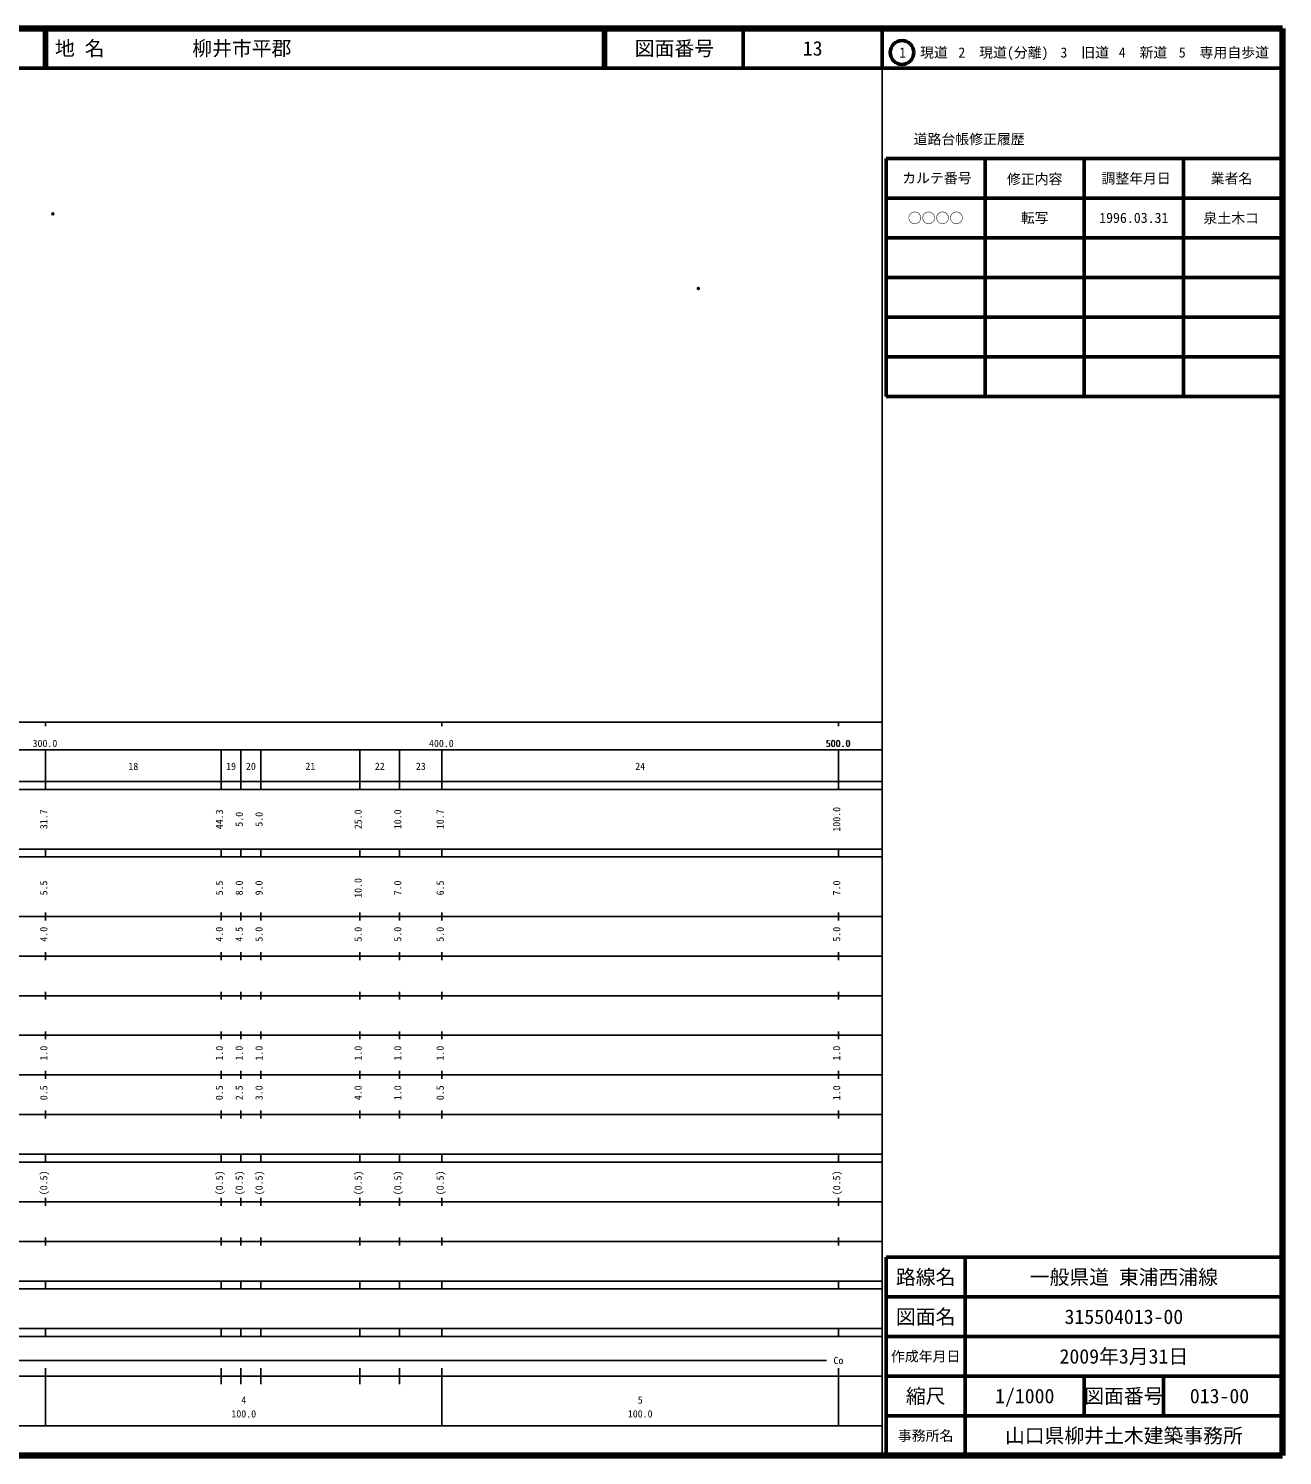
# Model space of a CAD drawing. Units: millimetres on the paper. Extents: x 40 to 680, y 20 to 380.
# Drawn here: x 363.7 to 680, y 20 to 380 of the extents above; entities that cross this region are included whole.
import ezdxf
from ezdxf.enums import TextEntityAlignment as Align

# ---------------------------------------------------------------- set-up
doc = ezdxf.new("R2010")
doc.units = ezdxf.units.MM
doc.header["$PDMODE"] = 32
doc.header["$PDSIZE"] = 0.5
doc.layers.add('M-OTRS', color=6, linetype='Continuous')
doc.layers.add('M-TTL-TXT', color=7, linetype='Continuous')
for name, color, linetype, lineweight in [('M-TTL', 2, 'Continuous', 140), ('M-TTL-BAND', 7, 'Continuous', 25), ('M-TTL-FRAM', 2, 'Continuous', 50), ('M-TTL-LINE', 7, 'Continuous', 50)]:
    doc.layers.add(name, color=color, linetype=linetype, lineweight=lineweight)
doc.styles.add('ＭＳ ゴシック', font='')
doc.styles.get('ＭＳ ゴシック').set_extended_font_data('MS Gothic')

msp = doc.modelspace()

# ---------------------------------------------------------------- linework, layer by layer
at = {"layer": 'M-OTRS'}
for p in [(369.859, 333.221), (532.662, 314.445)]:
    msp.add_point(p, dxfattribs=at)
at = {"layer": 'M-TTL'}
for p, q in [((680, 380), (40, 380)), ((680, 20), (680, 380)), ((40, 20), (680, 20))]:
    msp.add_line(p, q, dxfattribs=at)
at = {"layer": 'M-TTL-BAND'}
for p, q in [((579, 20), (579, 370)), ((40, 205), (579, 205)), ((368, 205), (368, 204)), ((468, 205), (468, 204)), ((568, 205), (568, 204)), ((68, 198), (579, 198)), ((368, 188), (368, 198)), ((412.3, 188), (412.3, 198)), ((417.3, 188), (417.3, 198)), ((422.3, 188), (422.3, 198)), ((447.3, 188), (447.3, 198)), ((457.3, 188), (457.3, 198)), ((468, 188), (468, 198)), ((568, 188), (568, 198)), ((40, 190), (579, 190)), ((40, 188), (579, 188)), ((40, 173), (579, 173)), ((368, 171), (368, 173)), ((412.3, 171), (412.3, 173)), ((417.3, 171), (417.3, 173)), ((422.3, 171), (422.3, 173)), ((447.3, 171), (447.3, 173)), ((457.3, 171), (457.3, 173)), ((468, 171), (468, 173)), ((568, 171), (568, 173)), ((40, 171), (579, 171)), ((40, 156), (579, 156)), ((368, 155), (368, 157)), ((412.3, 155), (412.3, 157)), ((417.3, 155), (417.3, 157)), ((422.3, 155), (422.3, 157)), ((447.3, 155), (447.3, 157)), ((457.3, 155), (457.3, 157)), ((468, 155), (468, 157)), ((568, 155), (568, 157)), ((46, 146), (579, 146)), ((368, 145), (368, 147)), ((412.3, 145), (412.3, 147)), ((417.3, 145), (417.3, 147)), ((422.3, 145), (422.3, 147)), ((447.3, 145), (447.3, 147)), ((457.3, 145), (457.3, 147)), ((468, 145), (468, 147)), ((568, 145), (568, 147)), ((368, 135), (368, 137)), ((412.3, 135), (412.3, 137)), ((417.3, 135), (417.3, 137)), ((422.3, 135), (422.3, 137)), ((447.3, 135), (447.3, 137)), ((457.3, 135), (457.3, 137)), ((468, 135), (468, 137)), ((568, 135), (568, 137)), ((52, 136), (579, 136)), ((46, 126), (579, 126)), ((368, 125), (368, 127)), ((412.3, 125), (412.3, 127)), ((417.3, 125), (417.3, 127)), ((422.3, 125), (422.3, 127)), ((447.3, 125), (447.3, 127)), ((457.3, 125), (457.3, 127)), ((468, 125), (468, 127)), ((568, 125), (568, 127)), ((52, 116), (579, 116)), ((368, 115), (368, 117)), ((412.3, 115), (412.3, 117)), ((417.3, 115), (417.3, 117)), ((422.3, 115), (422.3, 117)), ((447.3, 115), (447.3, 117)), ((457.3, 115), (457.3, 117)), ((468, 115), (468, 117)), ((568, 115), (568, 117)), ((46, 106), (579, 106)), ((368, 105), (368, 107)), ((412.3, 105), (412.3, 107)), ((417.3, 105), (417.3, 107)), ((422.3, 105), (422.3, 107)), ((447.3, 105), (447.3, 107)), ((457.3, 105), (457.3, 107)), ((468, 105), (468, 107)), ((568, 105), (568, 107)), ((40, 96), (579, 96)), ((40, 94), (579, 94)), ((368, 94), (368, 96)), ((412.3, 94), (412.3, 96)), ((417.3, 94), (417.3, 96)), ((422.3, 94), (422.3, 96)), ((447.3, 94), (447.3, 96)), ((457.3, 94), (457.3, 96)), ((468, 94), (468, 96)), ((568, 94), (568, 96)), ((49, 84), (579, 84)), ((368, 83), (368, 85)), ((412.3, 83), (412.3, 85)), ((417.3, 83), (417.3, 85)), ((422.3, 83), (422.3, 85)), ((447.3, 83), (447.3, 85)), ((457.3, 83), (457.3, 85)), ((468, 83), (468, 85)), ((568, 83), (568, 85)), ((40, 74), (579, 74)), ((368, 73), (368, 75)), ((412.3, 73), (412.3, 75)), ((417.3, 73), (417.3, 75)), ((422.3, 73), (422.3, 75)), ((447.3, 73), (447.3, 75)), ((457.3, 73), (457.3, 75)), ((468, 73), (468, 75)), ((568, 73), (568, 75)), ((40, 64), (579, 64)), ((40, 62), (579, 62)), ((368, 62), (368, 64)), ((412.3, 62), (412.3, 64)), ((417.3, 62), (417.3, 64)), ((422.3, 62), (422.3, 64)), ((447.3, 62), (447.3, 64)), ((457.3, 62), (457.3, 64)), ((468, 62), (468, 64)), ((568, 62), (568, 64)), ((40, 52), (579, 52)), ((368, 50), (368, 52)), ((412.3, 50), (412.3, 52)), ((417.3, 50), (417.3, 52)), ((422.3, 50), (422.3, 52)), ((447.3, 50), (447.3, 52)), ((457.3, 50), (457.3, 52)), ((468, 50), (468, 52)), ((568, 50), (568, 52)), ((40, 50), (579, 50)), ((71, 44), (565, 44)), ((40, 40), (579, 40)), ((368, 27.5), (368, 42)), ((412.3, 38), (412.3, 42)), ((417.3, 38), (417.3, 42)), ((422.3, 38), (422.3, 42)), ((447.3, 38), (447.3, 42)), ((457.3, 38), (457.3, 42)), ((468, 27.5), (468, 42)), ((568, 27.5), (568, 42)), ((68, 27.5), (579, 27.5))]:
    msp.add_line(p, q, dxfattribs=at)
at = {"layer": 'M-TTL-FRAM'}
for p, q in [((580, 347.197), (580, 287.197)), ((580, 347.197), (680, 347.197)), ((580, 287.197), (680, 287.197)), ((680, 70), (580, 70)), ((580, 70), (580, 20))]:
    msp.add_line(p, q, dxfattribs=at)
at = {"layer": 'M-TTL-LINE'}
for p, q in [((367.75, 380), (367.75, 370)), ((368.25, 380), (368.25, 370)), ((508.747, 380), (508.747, 370)), ((509.247, 380), (509.247, 370)), ((543.997, 380), (543.997, 370)), ((579, 380), (579, 370)), ((40, 370), (680, 370)), ((605, 347.197), (605, 287.197)), ((630, 347.197), (630, 287.197)), ((655, 347.197), (655, 287.197)), ((580, 337.197), (680, 337.197)), ((580, 327.197), (680, 327.197)), ((580, 317.197), (680, 317.197)), ((580, 307.197), (680, 307.197)), ((580, 297.197), (680, 297.197)), ((600, 70), (600, 20)), ((680, 60), (580, 60)), ((680, 50), (580, 50)), ((680, 40), (580, 40)), ((630, 40), (630, 30)), ((650, 40), (650, 30)), ((680, 30), (580, 30))]:
    msp.add_line(p, q, dxfattribs=at)
msp.add_circle((584.031, 373.958), 3, dxfattribs=at)

# ---------------------------------------------------------------- texts
at = {"layer": 'M-TTL-BAND', "style": 'ＭＳ ゴシック'}
for s, p in [('300.0', (367.844, 198.195)), ('400.0', (467.844, 198.195)), ('500.0', (567.844, 198.195)), ('500.0', (568, 198.195)), ('18', (390.15, 192.405)), ('19', (414.8, 192.405)), ('20', (419.8, 192.405)), ('21', (434.8, 192.405)), ('22', (452.3, 192.405)), ('23', (462.65, 192.405)), ('24', (518, 192.405)), ('Co', (568, 42.5)), ('4', (418, 32.523)), ('5', (518, 32.523)), ('100.0', (418, 29.033)), ('100.0', (518, 29.033))]:
    msp.add_text(s, height=1.833, dxfattribs=at).set_placement(p, align=Align.BOTTOM_CENTER)
for s, p in [('31.7', (369, 180.5)), ('44.3', (413.3, 180.5)), ('5.0', (418.3, 180.5)), ('5.0', (423.3, 180.5)), ('25.0', (448.3, 180.5)), ('10.0', (458.3, 180.5)), ('10.7', (469, 180.5)), ('100.0', (569, 180.5)), ('5.5', (369, 163.174)), ('5.5', (413.3, 163.174)), ('8.0', (418.3, 163.174)), ('9.0', (423.3, 163.174)), ('10.0', (448.3, 163.174)), ('7.0', (458.3, 163.174)), ('6.5', (469, 163.174)), ('7.0', (569, 163.174)), ('4.0', (369, 151.5)), ('4.0', (413.3, 151.5)), ('4.5', (418.3, 151.5)), ('5.0', (423.3, 151.5)), ('5.0', (448.3, 151.5)), ('5.0', (458.3, 151.5)), ('5.0', (469, 151.5)), ('5.0', (569, 151.5)), ('1.0', (369, 121.5)), ('1.0', (413.3, 121.5)), ('1.0', (418.3, 121.5)), ('1.0', (423.3, 121.5)), ('1.0', (448.3, 121.5)), ('1.0', (458.3, 121.5)), ('1.0', (469, 121.5)), ('1.0', (569, 121.5)), ('0.5', (369, 111.5)), ('0.5', (413.3, 111.5)), ('2.5', (418.3, 111.5)), ('3.0', (423.3, 111.5)), ('4.0', (448.3, 111.5)), ('1.0', (458.3, 111.5)), ('0.5', (469, 111.5)), ('1.0', (569, 111.5)), ('(0.5)', (369, 88.764)), ('(0.5)', (413.3, 88.764)), ('(0.5)', (418.3, 88.764)), ('(0.5)', (423.3, 88.764)), ('(0.5)', (448.3, 88.764)), ('(0.5)', (458.3, 88.764)), ('(0.5)', (469, 88.764)), ('(0.5)', (569, 88.764))]:
    msp.add_text(s, height=1.833, rotation=90, dxfattribs=at).set_placement(p, align=Align.BOTTOM_CENTER)
at = {"layer": 'M-TTL-TXT', "style": 'ＭＳ ゴシック'}
for s, p in [('地 名', (370.38, 375)), ('柳井市平郡', (405.024, 375))]:
    msp.add_text(s, height=3.666, dxfattribs=at).set_placement(p, align=Align.MIDDLE_LEFT)
for s, height, p in [('図面番号', 3.666, (526.622, 375)), ('13', 3.666, (561.497, 375)), ('1\u3000現道', 2.566, (589.448, 373.958)), ('2\u3000現道(分離)', 2.566, (609.619, 373.958)), ('3\u3000旧道', 2.566, (630.121, 373.958)), ('4\u3000新道', 2.566, (644.824, 373.958)), ('5\u3000専用自歩道', 2.566, (665.228, 373.958)), ('道路台帳修正履歴', 2.566, (600.968, 352.113)), ('カルテ番号', 2.566, (592.839, 342.277)), ('修正内容', 2.566, (617.509, 342.023)), ('調整年月日', 2.566, (643.089, 342.197)), ('業者名', 2.566, (667.134, 342.197)), ('○○○○', 2.566, (592.5, 332.189)), ('転写', 2.566, (617.5, 332.245)), ('1996.03.31', 2.566, (642.5, 332.245)), ('泉土木コ', 2.566, (667.077, 332.189)), ('路線名', 3.666, (590, 65)), ('路線名', 3.666, (590, 65)), ('一般県道 東浦西浦線', 3.666, (640, 65)), ('図面名', 3.666, (590, 55)), ('図面名', 3.666, (590, 55)), ('315504013-00', 3.666, (640, 55)), ('2009年3月31日', 3.666, (640, 45)), ('作成年月日', 2.566, (590, 45)), ('作成年月日', 2.566, (590, 45)), ('縮尺', 3.666, (590, 35)), ('縮尺', 3.666, (590, 35)), ('1/1000', 3.666, (615, 35)), ('図面番号', 3.666, (640, 35)), ('図面番号', 3.666, (640, 35)), ('013-00', 3.666, (664.125, 35)), ('事務所名', 2.566, (590, 25)), ('事務所名', 2.566, (590, 25)), ('山口県柳井土木建築事務所', 3.666, (640, 25))]:
    msp.add_text(s, height=height, dxfattribs=at).set_placement(p, align=Align.MIDDLE_CENTER)

doc.saveas('drawing.dxf')
